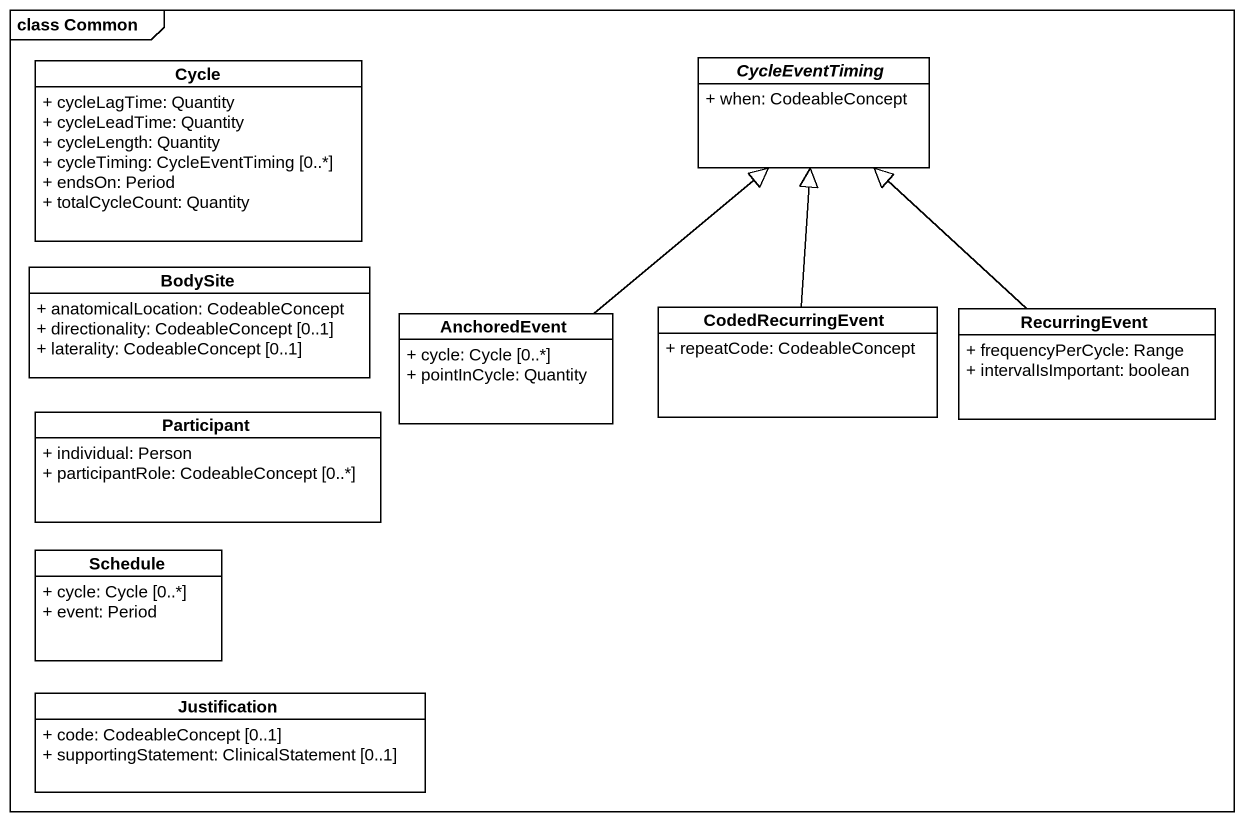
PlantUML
@startuml
mainframe class Common
hide circle
hide empty members
skinparam classAttributeIconSize 0
abstract class CycleEventTiming {
  + when: CodeableConcept
}
class Cycle {
  + cycleLagTime: Quantity
  + cycleLeadTime: Quantity
  + cycleLength: Quantity
  + cycleTiming: CycleEventTiming [0..*]
  + endsOn: Period
  + totalCycleCount: Quantity
}
class BodySite {
  + anatomicalLocation: CodeableConcept
  + directionality: CodeableConcept [0..1]
  + laterality: CodeableConcept [0..1]
}
class AnchoredEvent {
  + cycle: Cycle [0..*]
  + pointInCycle: Quantity
}
class CodedRecurringEvent {
  + repeatCode: CodeableConcept
}
class RecurringEvent {
  + frequencyPerCycle: Range
  + intervalIsImportant: boolean
}
class "Participant" as Participant_ {
  + individual: Person
  + participantRole: CodeableConcept [0..*]
}
class Schedule {
  + cycle: Cycle [0..*]
  + event: Period
}
class Justification {
  + code: CodeableConcept [0..1]
  + supportingStatement: ClinicalStatement [0..1]
}
AnchoredEvent -up-|> CycleEventTiming
CodedRecurringEvent -up-|> CycleEventTiming
RecurringEvent -up-|> CycleEventTiming
@enduml
